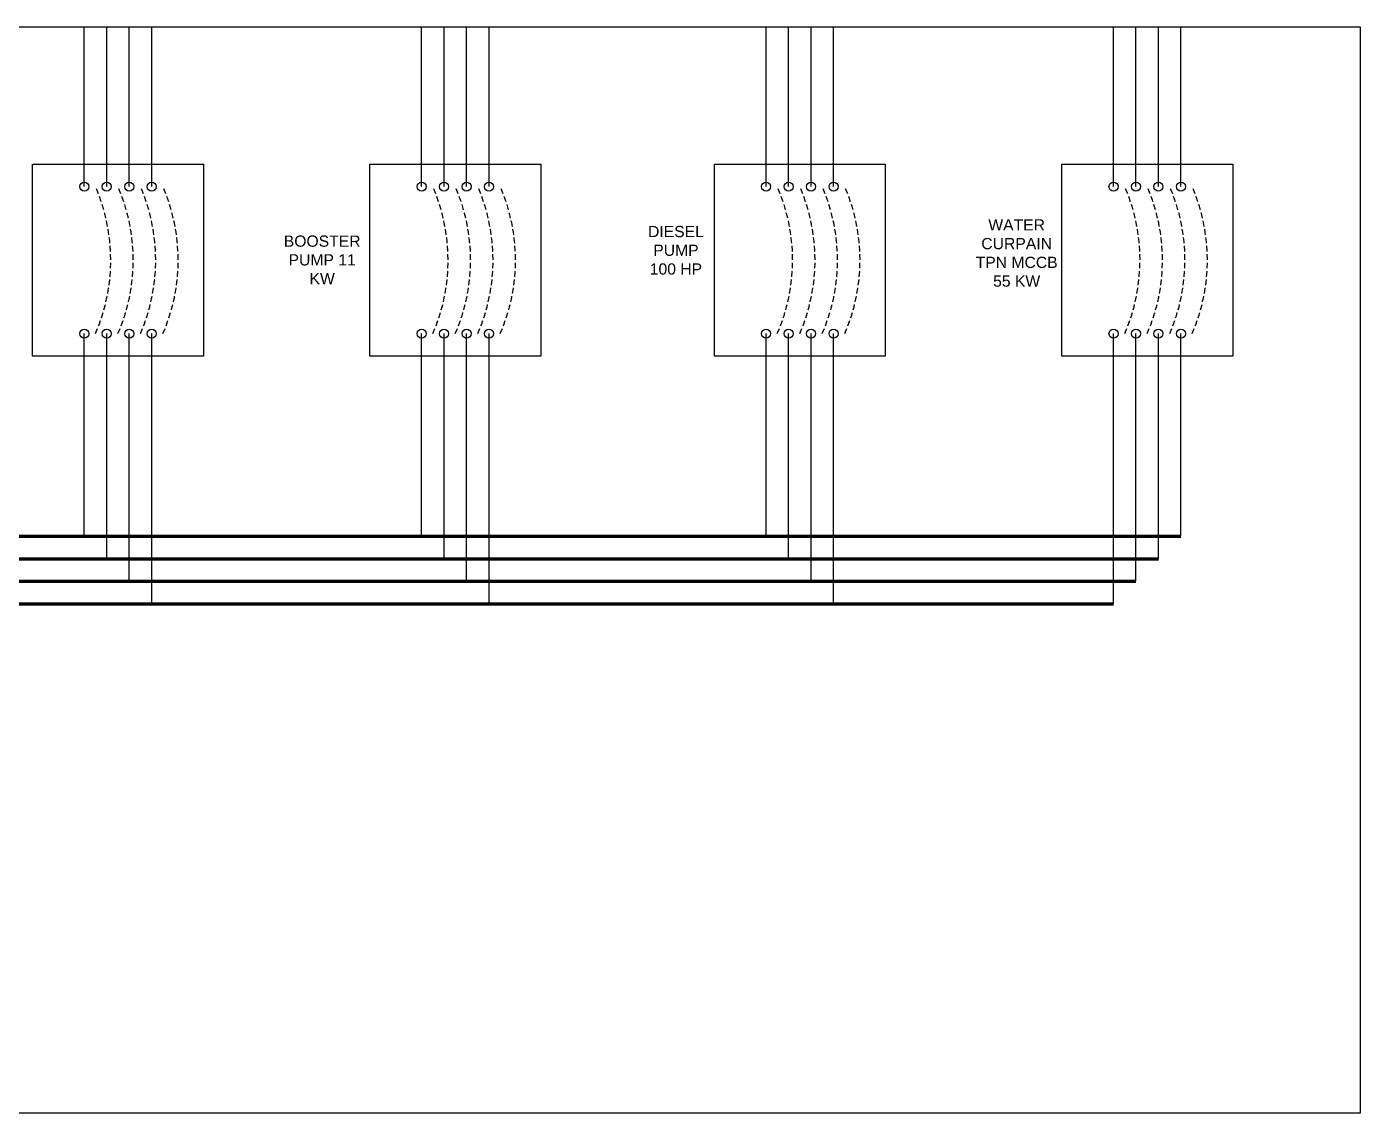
# Model space of a CAD drawing. Header units: inches. Extents: x -137 to 2243, y 16 to 894.
# Drawn here: x 1365.9 to 1425.3, y 844.6 to 893 of the extents above; entities that cross this region are included whole.
import ezdxf

# ---------------------------------------------------------------- set-up
doc = ezdxf.new("R2010")
doc.units = ezdxf.units.IN
doc.header["$MEASUREMENT"] = 0
doc.linetypes.add('DASHED2', pattern=[0.375, 0.25, -0.125])
doc.styles.get("Standard").update_dxf_attribs({"font": 'arial.ttf'})

msp = doc.modelspace()

# ---------------------------------------------------------------- linework, layer by layer
for p, q in [((1368.501, 885.852), (1368.501, 892.966)), ((1369.501, 885.852), (1369.501, 892.966)), ((1370.501, 885.852), (1370.501, 892.966)), ((1371.501, 885.852), (1371.501, 892.966)), ((1383.511, 885.852), (1383.511, 892.966)), ((1384.511, 885.852), (1384.511, 892.966)), ((1385.511, 885.852), (1385.511, 892.966)), ((1386.511, 885.852), (1386.511, 892.966)), ((1398.839, 885.852), (1398.839, 892.966)), ((1399.839, 885.852), (1399.839, 892.966)), ((1400.839, 885.852), (1400.839, 892.966)), ((1401.839, 885.852), (1401.839, 892.966)), ((1414.297, 885.852), (1414.297, 892.966)), ((1415.297, 885.852), (1415.297, 892.966)), ((1416.297, 885.852), (1416.297, 892.966)), ((1417.297, 885.852), (1417.297, 892.966)), ((1368.501, 870.294), (1368.501, 879.309)), ((1369.501, 869.294), (1369.501, 879.309)), ((1370.501, 868.294), (1370.501, 879.309)), ((1371.501, 867.294), (1371.501, 879.309)), ((1383.511, 870.294), (1383.511, 879.309)), ((1384.511, 869.294), (1384.511, 879.309)), ((1385.511, 868.294), (1385.511, 879.309)), ((1386.511, 867.294), (1386.511, 879.309)), ((1398.839, 870.294), (1398.839, 879.309)), ((1399.839, 869.294), (1399.839, 879.309)), ((1400.839, 868.294), (1400.839, 879.309)), ((1401.839, 867.294), (1401.839, 879.309)), ((1414.297, 867.294), (1414.297, 879.309)), ((1415.297, 868.294), (1415.297, 879.309)), ((1416.297, 869.294), (1416.297, 879.309)), ((1417.297, 870.294), (1417.297, 879.309))]:
    msp.add_line(p, q)
at = {"color": 240, "lineweight": 211, "true_color": 0xed1f24}
msp.add_line((1291.866, 870.294), (1417.297, 870.294), dxfattribs=at)
at = {"color": 40, "lineweight": 211, "true_color": 0xf8d731}
msp.add_line((1292.866, 869.294), (1416.297, 869.294), dxfattribs=at)
at = {"color": 152, "lineweight": 211, "true_color": 0x2776bb}
msp.add_line((1293.866, 868.294), (1415.297, 868.294), dxfattribs=at)
at = {"color": 18, "lineweight": 211, "true_color": 0x000000}
msp.add_line((1294.866, 867.294), (1414.297, 867.294), dxfattribs=at)
msp.add_lwpolyline([(1283.884, 892.966), (1425.279, 892.966), (1425.279, 844.623), (1283.884, 844.623)], close=True)
at = {"color": 18, "true_color": 0x000000}
for points in [[(1366.2, 886.852), (1373.803, 886.852), (1373.803, 878.309), (1366.2, 878.309)], [(1381.21, 886.852), (1388.813, 886.852), (1388.813, 878.309), (1381.21, 878.309)], [(1396.538, 886.852), (1404.14, 886.852), (1404.14, 878.309), (1396.538, 878.309)], [(1411.996, 886.852), (1419.599, 886.852), (1419.599, 878.309), (1411.996, 878.309)]]:
    msp.add_lwpolyline(points, close=True, dxfattribs=at)
for centre in [(1368.501, 885.852), (1369.501, 885.852), (1370.501, 885.852), (1371.501, 885.852), (1383.511, 885.852), (1384.511, 885.852), (1385.511, 885.852), (1386.511, 885.852), (1398.839, 885.852), (1399.839, 885.852), (1400.839, 885.852), (1401.839, 885.852), (1414.297, 885.852), (1415.297, 885.852), (1416.297, 885.852), (1417.297, 885.852), (1368.501, 879.309), (1369.501, 879.309), (1370.501, 879.309), (1371.501, 879.309), (1383.511, 879.309), (1384.511, 879.309), (1385.511, 879.309), (1386.511, 879.309), (1398.839, 879.309), (1399.839, 879.309), (1400.839, 879.309), (1401.839, 879.309), (1414.297, 879.309), (1415.297, 879.309), (1416.297, 879.309), (1417.297, 879.309)]:
    msp.add_circle(centre, 0.201, dxfattribs=at)
at = {"color": 18, "linetype": 'DASHED2', "true_color": 0x000000}
for centre in [(1361.476, 882.58), (1362.476, 882.58), (1363.476, 882.58), (1364.476, 882.58), (1376.486, 882.58), (1377.486, 882.58), (1378.486, 882.58), (1379.486, 882.58), (1391.813, 882.58), (1392.813, 882.58), (1393.813, 882.58), (1394.813, 882.58), (1407.271, 882.58), (1408.271, 882.58), (1409.271, 882.58), (1410.271, 882.58)]:
    msp.add_arc(centre, 8.206, 336.50481, 23.49519, dxfattribs=at)

# ---------------------------------------------------------------- texts
at = {"color": 18, "true_color": 0x000000, "char_height": 0.5, "attachment_point": 3}
for s, width, insert in [('\\pxqc;WATER CURPAIN\\PTPN MCCB\\P55 KW', 4.73397, (1412.355, 884.398)), ('\\pxqc;BOOSTER PUMP 11 KW', 3.23198, (1380.703, 883.675)), ('\\pxqc;DIESEL PUMP 100 HP', 2.41634, (1396.036, 884.103))]:
    msp.add_mtext_dynamic_manual_height_columns(s, width=width, gutter_width=1, heights=[11.999], dxfattribs=dict(at, insert=insert))

doc.saveas('drawing.dxf')
